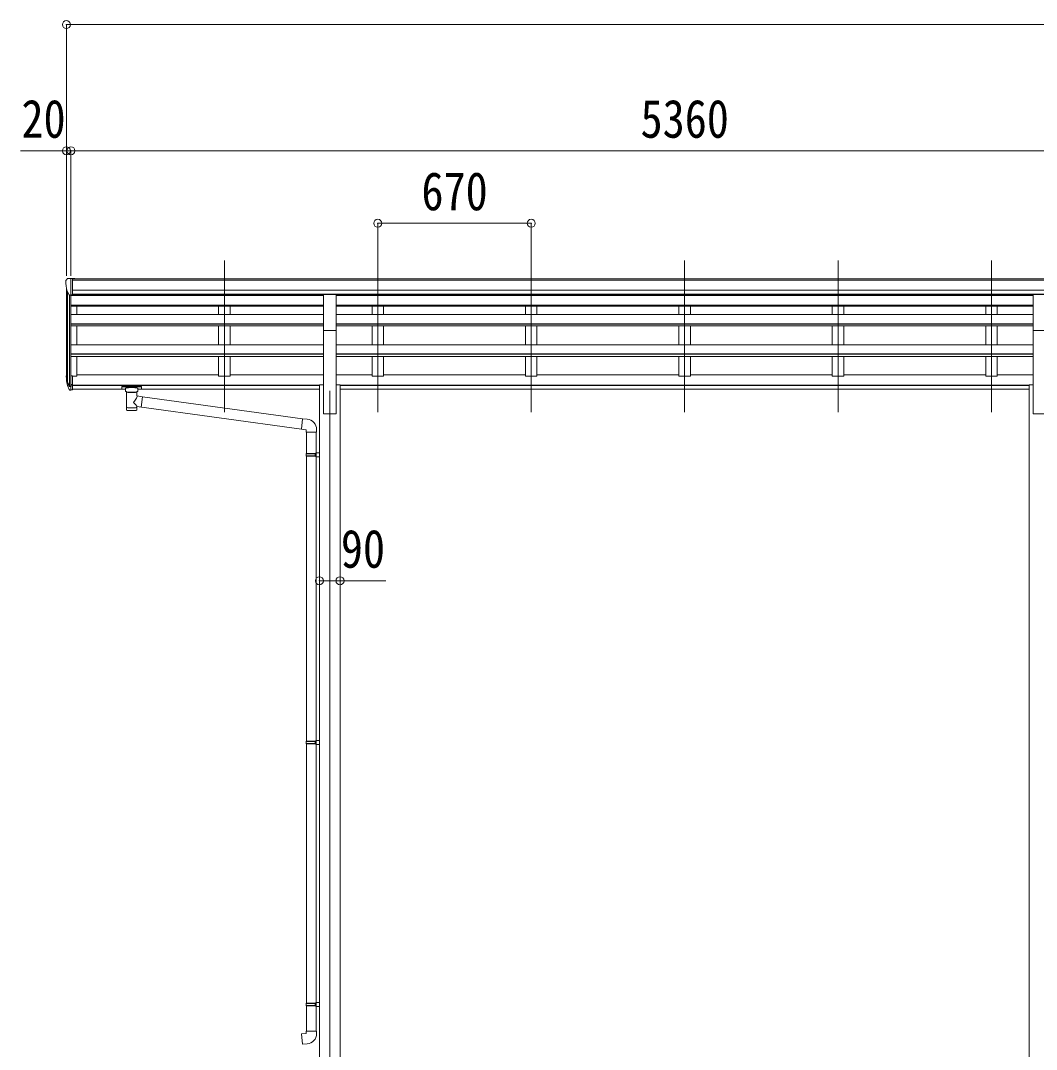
# Model space of a CAD drawing. Units: millimetres at full size. Extents: x -9783 to 9892, y -6828 to 6752.
# Drawn here: x -2913 to 1523, y -4133 to 362 of the extents above; entities that cross this region are included whole.
import ezdxf
from ezdxf.enums import TextEntityAlignment as Align

# ---------------------------------------------------------------- set-up
doc = ezdxf.new("R2010")
doc.units = ezdxf.units.MM
doc.header["$LTSCALE"] = 35
doc.header["$PDMODE"] = 32
doc.header["$PDSIZE"] = 35
for name, color, linetype, lineweight in [('0-1_本体', 4, 'Continuous', 9), ('0-2_部品', 7, 'Continuous', 9), ('0-8_PARTS2', 2, 'Continuous', 9), ('0-A_寸法', 6, 'Continuous', 9)]:
    doc.layers.add(name, color=color, linetype=linetype, lineweight=lineweight)
doc.styles.add('ＭＳ ゴシック', font='')
doc.styles.get('ＭＳ ゴシック').set_extended_font_data('MS Gothic')

msp = doc.modelspace()

# ---------------------------------------------------------------- linework, layer by layer
at = {"layer": '0-1_本体'}
for p, q in [((-2713.28, -1192.67), (-2713.28, -803.69)), ((-2686.78, -766.94), (2650.22, -766.94)), ((-2686.78, -772.29), (2650.22, -772.29)), ((-2709, -822.49), (-2709, -1215.25)), ((-2699.28, -837.85), (-2699.28, -1233.25)), ((-2693.28, -838.32), (-2693.28, -1188.82)), ((-2693.28, -838.86), (-1590.78, -838.86)), ((-2686.78, -815.82), (2660.22, -815.82)), ((-2686.78, -833.49), (2660.22, -833.49)), ((-2686.78, -835.86), (-1590.78, -835.86)), ((-2668.28, -838.86), (-2668.28, -835.86)), ((-2048.28, -835.95), (-2048.28, -838.25)), ((-1998.28, -835.95), (-1998.28, -838.25)), ((-1535.78, -835.86), (1509.22, -835.86)), ((-1535.78, -838.86), (1509.22, -838.86)), ((-1378.28, -835.95), (-1378.28, -838.25)), ((-1328.28, -835.95), (-1328.28, -838.25)), ((-708.28, -835.95), (-708.28, -838.78)), ((-658.28, -835.95), (-658.28, -838.78)), ((-38.28, -835.86), (-38.28, -838.86)), ((11.72, -835.86), (11.72, -838.86)), ((631.72, -835.86), (631.72, -838.86)), ((681.72, -835.86), (681.72, -838.86)), ((1301.72, -835.86), (1301.72, -838.86)), ((1351.72, -835.86), (1351.72, -838.86)), ((-1590.78, -881.02), (-2693.28, -881.02)), ((-1590.78, -882.41), (-2693.28, -882.41)), ((-1590.78, -886.19), (-2693.28, -886.19)), ((-2668.28, -922.26), (-2668.28, -886.19)), ((-2048.28, -886.19), (-2048.28, -922.26)), ((-1998.28, -886.19), (-1998.28, -922.26)), ((1509.22, -881.02), (-1535.78, -881.02)), ((1509.22, -882.41), (-1535.78, -882.41)), ((1509.22, -886.19), (-1535.78, -886.19)), ((-1378.28, -886.19), (-1378.28, -922.26)), ((-1328.28, -886.19), (-1328.28, -922.26)), ((-708.28, -886.19), (-708.28, -922.26)), ((-658.28, -886.19), (-658.28, -922.26)), ((-38.28, -886.19), (-38.28, -922.26)), ((11.72, -886.19), (11.72, -922.26)), ((631.72, -886.19), (631.72, -922.26)), ((681.72, -886.19), (681.72, -922.26)), ((1301.72, -886.19), (1301.72, -922.26)), ((1351.72, -886.19), (1351.72, -922.26)), ((-1590.78, -922.26), (-2693.28, -922.26)), ((1509.22, -922.26), (-1535.78, -922.26)), ((-1590.78, -963), (-2693.28, -963)), ((-1590.78, -964.48), (-2693.28, -964.48)), ((-1590.78, -971.27), (-2693.28, -971.27)), ((-2668.28, -1054.63), (-2668.28, -971.27)), ((-2048.28, -971.27), (-2048.28, -1054.32)), ((-1998.28, -971.27), (-1998.28, -1054.32)), ((-1590.78, -1355.51), (-1590.78, -967.28)), ((1509.22, -963), (-1535.78, -963)), ((1509.22, -964.48), (-1535.78, -964.48)), ((-1535.78, -1355.51), (-1535.78, -967.28)), ((1509.22, -971.27), (-1535.78, -971.27)), ((-1378.28, -971.27), (-1378.28, -1054.32)), ((-1328.28, -971.27), (-1328.28, -1054.32)), ((-708.28, -971.27), (-708.28, -1054.32)), ((-658.28, -971.27), (-658.28, -1054.32)), ((-38.28, -971.27), (-38.28, -1054.63)), ((11.72, -971.27), (11.72, -1054.63)), ((631.72, -971.27), (631.72, -1054.63)), ((681.72, -971.27), (681.72, -1054.63)), ((1301.72, -971.27), (1301.72, -1054.63)), ((1351.72, -971.27), (1351.72, -1054.63)), ((1509.22, -1355.51), (1509.22, -967.28)), ((-2693.28, -1054.63), (-1590.78, -1054.63)), ((-1535.78, -1054.63), (1509.22, -1054.63)), ((-1590.78, -1093.84), (-2693.28, -1093.84)), ((-1590.78, -1095.31), (-2693.28, -1095.31)), ((-1590.78, -1104.97), (-2693.28, -1104.97)), ((-2668.28, -1191.04), (-2668.28, -1104.97)), ((-2048.28, -1104.8), (-2048.28, -1191.04)), ((-1998.28, -1104.8), (-1998.28, -1191.04)), ((1509.22, -1093.84), (-1535.78, -1093.84)), ((1509.22, -1095.31), (-1535.78, -1095.31)), ((1509.22, -1104.97), (-1535.78, -1104.97)), ((-1378.28, -1104.8), (-1378.28, -1191.04)), ((-1328.28, -1104.8), (-1328.28, -1191.04)), ((-708.28, -1104.8), (-708.28, -1191.04)), ((-658.28, -1104.8), (-658.28, -1191.04)), ((-38.28, -1104.8), (-38.28, -1191.04)), ((11.72, -1104.8), (11.72, -1191.04)), ((631.72, -1104.8), (631.72, -1191.04)), ((681.72, -1104.8), (681.72, -1191.04)), ((1301.72, -1104.8), (1301.72, -1191.04)), ((1351.72, -1104.8), (1351.72, -1191.04)), ((-2668.28, -1191.02), (-2686.78, -1191.02)), ((-2668.28, -1186.22), (-2048.28, -1186.22)), ((-1998.28, -1191.02), (-2048.28, -1191.02)), ((-1998.28, -1186.22), (-1590.78, -1186.22)), ((-1535.78, -1186.22), (-1378.28, -1186.22)), ((-1328.28, -1191.02), (-1378.28, -1191.02)), ((-1328.28, -1186.22), (-708.28, -1186.22)), ((-658.28, -1191.02), (-708.28, -1191.02)), ((-658.28, -1186.22), (-38.28, -1186.22)), ((11.72, -1191.02), (-38.28, -1191.02)), ((11.72, -1186.22), (631.72, -1186.22)), ((681.72, -1191.02), (631.72, -1191.02)), ((681.72, -1186.22), (1301.72, -1186.22)), ((1351.72, -1191.02), (1301.72, -1191.02)), ((1351.72, -1186.22), (1509.22, -1186.22)), ((-2686.78, -1230.53), (-1608.48, -1230.53)), ((-2686.78, -1231.91), (-1608.48, -1231.91)), ((-2686.78, -1249.09), (-2455.28, -1249.09)), ((-2401.28, -1249.09), (-1608.48, -1249.09)), ((-1608.48, -1229.13), (-1590.78, -1229.13)), ((-1608.48, -1229.13), (-1608.48, -4705.49)), ((-1535.78, -1229.13), (-1518.08, -1229.13)), ((-1518.08, -1229.13), (-1518.08, -4705.51)), ((-1518.08, -1230.53), (1491.52, -1230.53)), ((-1518.08, -1231.91), (1491.52, -1231.91)), ((-1518.08, -1249.09), (1491.52, -1249.09)), ((1491.52, -1229.13), (1509.22, -1229.13)), ((1491.52, -1229.13), (1491.52, -4705.51)), ((-1590.78, -1355.51), (-1535.78, -1355.51)), ((1509.22, -1355.51), (1564.22, -1355.51))]:
    msp.add_line(p, q, dxfattribs=at)
at = {"layer": '0-2_部品'}
for p, q in [((-2715.28, -774.26), (-2715.28, -774.89)), ((-2708.37, -765.46), (-2712.44, -771.26)), ((-2705.28, -764.89), (-2707.62, -765.03)), ((-2705.28, -764.89), (-2686.78, -764.89)), ((-2693.28, -837.87), (-2693.28, -764.89)), ((-2686.78, -764.89), (-2676.78, -764.98)), ((-2686.78, -836.87), (-2686.78, -764.89)), ((-2676.78, -766.49), (-2676.78, -764.98)), ((-2700.91, -836.06), (-2710.18, -819.99)), ((-2693.28, -837.87), (-2698.49, -837.55)), ((-2686.78, -836.87), (-2693.28, -836.87)), ((-1590.78, -834.76), (-1535.78, -834.76)), ((-1590.78, -991.71), (-1590.78, -834.76)), ((-1535.78, -991.71), (-1535.78, -834.76)), ((1509.22, -834.76), (1564.22, -834.76)), ((1509.22, -991.71), (1509.22, -834.76)), ((-1590.78, -991.71), (-1535.78, -991.71)), ((1509.22, -991.71), (1564.22, -991.71)), ((-2693.28, -1190.2), (-2693.28, -1252.08)), ((-2686.78, -1190.2), (-2693.28, -1190.2)), ((-2686.78, -1190.2), (-2686.78, -1251.26)), ((-2710.89, -1216.24), (-2700.73, -1235.41)), ((-2699.72, -1234.16), (-2709.47, -1215.74)), ((-2708.31, -1233.09), (-2700.73, -1250.58)), ((-2693.28, -1234.91), (-2698.42, -1234.91)), ((-2693.28, -1236.91), (-2698.13, -1236.91)), ((-2693.28, -1252.08), (-2698.13, -1252.08)), ((-2686.78, -1228.51), (-2693.28, -1228.51)), ((-2686.78, -1233.91), (-2693.28, -1233.91)), ((-2686.78, -1251.26), (-2693.28, -1251.26)), ((-2471.78, -1236.97), (-2471.78, -1247.73)), ((-2471.78, -1237.16), (-2471.78, -1238.7)), ((-2469.78, -1236.31), (-2386.78, -1236.31)), ((-2469.78, -1238.48), (-2386.78, -1238.48)), ((-2469.78, -1248.39), (-2455.28, -1248.39)), ((-2455.28, -1255.2), (-2455.28, -1244.93)), ((-2401.28, -1255.2), (-2401.28, -1244.93)), ((-2401.28, -1248.39), (-2386.78, -1248.39)), ((-2384.78, -1236.97), (-2384.78, -1247.73)), ((-2451.18, -1259.7), (-2451.2, -1339.99)), ((-2405.38, -1277.28), (-2405.38, -1259.69)), ((-2380.16, -1281.18), (-2405.38, -1277.27)), ((-2380.16, -1281.18), (-2387.18, -1326.44)), ((-2380.16, -1281.18), (-1682.2, -1377.98)), ((-2405.37, -1339.99), (-2405.38, -1323.37)), ((-2405.38, -1323.62), (-2387.18, -1326.44)), ((-1686.21, -1423.81), (-2405.38, -1323.62)), ((-1661.36, -1379.8), (-1682.2, -1377.98)), ((-1666.28, -1435.55), (-1620.28, -1435.55)), ((-1664.28, -1435.55), (-1664.28, -1529.55)), ((-1622.28, -1435.55), (-1622.28, -1526.99)), ((-1620.28, -1435.55), (-1620.28, -1424.63)), ((-1624.28, -1527.05), (-1608.28, -1526.58)), ((-1624.28, -1529.05), (-1624.28, -1527.05)), ((-1608.28, -1526.58), (-1608.28, -1544.52)), ((-1666.28, -1531.55), (-1665.28, -1529.55)), ((-1666.28, -1531.55), (-1622.28, -1531.55)), ((-1666.28, -1531.55), (-1666.28, -1539.55)), ((-1666.28, -1539.55), (-1622.28, -1539.55)), ((-1666.28, -1539.55), (-1665.28, -1541.55)), ((-1665.28, -1529.55), (-1622.28, -1529.55)), ((-1665.28, -1541.55), (-1622.28, -1541.55)), ((-1664.28, -1541.55), (-1664.28, -2785.74)), ((-1626.76, -1531.55), (-1627.19, -1529.55)), ((-1624.28, -1529.05), (-1622.28, -1529.05)), ((-1624.28, -1544.05), (-1624.28, -1542.05)), ((-1624.28, -1544.05), (-1608.28, -1544.52)), ((-1622.28, -1544.11), (-1622.28, -2783.18)), ((-1666.28, -2787.74), (-1665.28, -2785.74)), ((-1665.28, -2785.74), (-1622.28, -2785.74)), ((-1626.76, -2787.74), (-1627.19, -2785.74)), ((-1624.28, -2783.24), (-1608.28, -2782.77)), ((-1624.28, -2785.24), (-1624.28, -2783.24)), ((-1624.28, -2785.24), (-1622.28, -2785.24)), ((-1608.28, -2782.77), (-1608.28, -2800.71)), ((-1666.28, -2787.74), (-1622.28, -2787.74)), ((-1666.28, -2787.74), (-1666.28, -2795.74)), ((-1666.28, -2795.74), (-1622.28, -2795.74)), ((-1666.28, -2795.74), (-1665.28, -2797.74)), ((-1665.28, -2797.74), (-1622.28, -2797.74)), ((-1664.28, -2797.74), (-1664.28, -3930.9)), ((-1624.28, -2800.24), (-1624.28, -2798.24)), ((-1624.28, -2800.24), (-1608.28, -2800.71)), ((-1622.28, -2800.3), (-1622.28, -3928.34)), ((-1666.28, -3932.9), (-1665.28, -3930.9)), ((-1666.28, -3932.9), (-1622.28, -3932.9)), ((-1666.28, -3932.9), (-1666.28, -3940.9)), ((-1666.28, -3940.9), (-1622.28, -3940.9)), ((-1666.28, -3940.9), (-1665.28, -3942.9)), ((-1665.28, -3930.9), (-1622.28, -3930.9)), ((-1665.28, -3942.9), (-1622.28, -3942.9)), ((-1664.28, -3942.9), (-1664.28, -4052.9)), ((-1626.76, -3932.9), (-1627.19, -3930.9)), ((-1624.28, -3928.4), (-1608.28, -3927.93)), ((-1624.28, -3930.4), (-1624.28, -3928.4)), ((-1624.28, -3930.4), (-1622.28, -3930.4)), ((-1624.28, -3945.4), (-1624.28, -3943.4)), ((-1624.28, -3945.4), (-1608.28, -3945.87)), ((-1622.28, -3945.46), (-1622.28, -4052.9)), ((-1608.28, -3927.93), (-1608.28, -3945.87)), ((-1666.28, -4052.9), (-1620.28, -4052.9)), ((-1666.28, -4062.9), (-1666.28, -4052.9)), ((-1620.28, -4052.9), (-1620.28, -4063.81))]:
    msp.add_line(p, q, dxfattribs=at)
for points in [[(-2471.78, -1236.97), (-2471.75, -1236.78), (-2471.66, -1236.64), (-2471.57, -1236.55), (-2471.46, -1236.48), (-2471.34, -1236.44), (-2471.05, -1236.38), (-2470.56, -1236.33), (-2470.02, -1236.31), (-2469.78, -1236.31)], [(-2471.78, -1247.73), (-2471.75, -1247.93), (-2471.66, -1248.06), (-2471.57, -1248.16), (-2471.46, -1248.22), (-2471.34, -1248.26), (-2471.05, -1248.32), (-2470.56, -1248.37), (-2470.02, -1248.39), (-2469.78, -1248.39)], [(-2455.24, -1255.15), (-2455.27, -1255.5), (-2455.02, -1256.46), (-2454.5, -1257.34), (-2453.7, -1258.18), (-2452.59, -1258.98), (-2451.18, -1259.7)], [(-2405.38, -1259.69), (-2405.15, -1259.6), (-2403.8, -1258.86), (-2402.68, -1258.02), (-2401.93, -1257.15), (-2401.46, -1256.25), (-2401.29, -1255.36)], [(-2386.78, -1236.31), (-2386.43, -1236.31), (-2385.9, -1236.34), (-2385.45, -1236.39), (-2385.15, -1236.47), (-2384.98, -1236.56), (-2384.86, -1236.7), (-2384.79, -1236.88), (-2384.78, -1236.97)], [(-2386.78, -1248.39), (-2386.43, -1248.39), (-2385.9, -1248.36), (-2385.45, -1248.31), (-2385.15, -1248.24), (-2384.98, -1248.14), (-2384.86, -1248), (-2384.79, -1247.82), (-2384.78, -1247.73)], [(-1682.2, -1377.98), (-1686.21, -1423.81), (-1666.28, -1425.55), (-1666.28, -1435.55)], [(-1626.76, -1531.55), (-1626.76, -1539.55), (-1627.19, -1541.55)], [(-1624.28, -1542.05), (-1622.28, -1542.05), (-1622.28, -1529.05)], [(-1624.28, -2798.24), (-1622.28, -2798.24), (-1622.28, -2785.24)], [(-1626.76, -2787.74), (-1626.76, -2795.74), (-1627.19, -2797.74)], [(-1626.76, -3932.9), (-1626.76, -3940.9), (-1627.19, -3942.9)], [(-1624.28, -3943.4), (-1622.28, -3943.4), (-1622.28, -3930.4)], [(-1661.36, -4108.64), (-1682.2, -4110.46), (-1686.21, -4064.64), (-1666.28, -4062.9)]]:
    msp.add_lwpolyline(points, dxfattribs=at)
for centre, radius, start, end in [((-2712.28, -774.26), 3, 93, 180), ((-2513.28, -774.89), 202, 180, 192.90261), ((-2707.56, -766.03), 1, 93.5, 145), ((-2698.31, -834.56), 3, 210, 266.5), ((-2624.62, -1194.07), 89.07, 174.49576, 194.41188), ((-2625.34, -1189.79), 88.05, 177.22392, 197.21071), ((-2580.07, -1197.01), 133.22, 183.27987, 195.71302), ((-2698.13, -1233.91), 3, 210, 270), ((-2698.13, -1249.08), 3, 210, 270), ((-2698.42, -1233.41), 1.5, 210, 270), ((-1665.28, -1424.63), 45, 0, 85), ((-1665.28, -4063.81), 45, 275, 0)]:
    msp.add_arc(centre, radius, start, end, dxfattribs=at)
for centre, major_axis, ratio, start_param, end_param in [((-2469.78, -1238.7), (2, 0), 0.109601, 1.5707963, 3.1415927), ((-2428.28, -1244.93), (27, 0), 0.122176, 6.2831853, 9.424778), ((-2417.28, -1255.2), (16, 0), 0.361356, 6.2636979, 6.2831853), ((-2386.78, -1238.7), (2, 0), 0.109601, 0, 1.5707963), ((-2428.27, -1260.16), (-22.91, 0.42), 0.072511, 0.0008029, 1.5715993), ((-2428.27, -1261.78), (-22.91, 0.42), 0.072511, 0.0008029, 1.5715993), ((-2428.3, -1260.16), (22.92, 0.42), 0.07247, 4.71158, 6.2823764), ((-2428.3, -1261.78), (22.92, 0.42), 0.07247, 4.71158, 6.2823764), ((-2428.28, -1303.82), (-22.81, -26.62), 0.234429, 1.6855472, 3.1268519), ((-2428.28, -1339.99), (22.92, 0), 0.101955, 3.1415499, 6.2833984), ((-2428.28, -1327.55), (22.91, 0), 0.122865, 3.1415927, 6.2831853), ((-2425.73, -1301.17), (20.32, -22.25), 0.045535, 0.0389954, 1.3075346)]:
    msp.add_ellipse(centre, major_axis=major_axis, ratio=ratio, start_param=start_param, end_param=end_param, dxfattribs=at)
at = {"layer": '0-8_PARTS2'}
for p, q in [((-2023.28, -1349.29), (-2023.28, -686.76)), ((-1353.28, -1349.29), (-1353.28, -686.76)), ((-683.28, -1349.29), (-683.28, -686.76)), ((-13.28, -1349.29), (-13.28, -686.76)), ((656.72, -1349.29), (656.72, -686.76)), ((1326.72, -1349.29), (1326.72, -686.76)), ((-1563.28, -1255.49), (-1563.28, -4805.49))]:
    msp.add_line(p, q, dxfattribs=at)
at = {"layer": '0-A_寸法'}
for p, q in [((-2713.28, 344.42), (-2713.28, -207.13)), ((-2713.28, 344.42), (8046.72, 344.42)), ((-2713.28, -207.13), (-2913.28, -207.13)), ((-2713.28, -207.13), (-2713.28, -752.76)), ((-2693.28, -207.13), (-2713.28, -207.13)), ((-2693.28, -207.13), (-2693.28, -752.76)), ((-2693.28, -207.13), (-2693.28, -752.76)), ((-2693.28, -207.13), (2666.72, -207.13)), ((-1353.28, -523.75), (-1353.28, -752.76)), ((-1353.28, -523.75), (-683.28, -523.75)), ((-683.28, -523.75), (-683.28, -752.76)), ((-1608.28, -2085.67), (-1518.28, -2085.67)), ((-1518.28, -2085.67), (-1318.28, -2085.67))]:
    msp.add_line(p, q, dxfattribs=at)
for p in [(-2713.28, 344.42), (-2713.28, -207.13), (-2693.28, -207.13), (-1353.28, -523.75), (-683.28, -523.75), (-1608.28, -2085.67), (-1518.28, -2085.67)]:
    msp.add_point(p, dxfattribs=at)

# ---------------------------------------------------------------- texts
at = {"layer": '0-A_寸法', "color": 7, "style": 'ＭＳ ゴシック', "width": 0.85}
for s, p in [('20', (-2909.53, -200.13)), ('5360', (-205.78, -200.13)), ('670', (-1162.66, -516.75)), ('90', (-1514.53, -2078.67))]:
    msp.add_text(s, height=166.8, dxfattribs=at).set_placement(p, align=Align.BOTTOM_LEFT)

doc.saveas('drawing.dxf')
